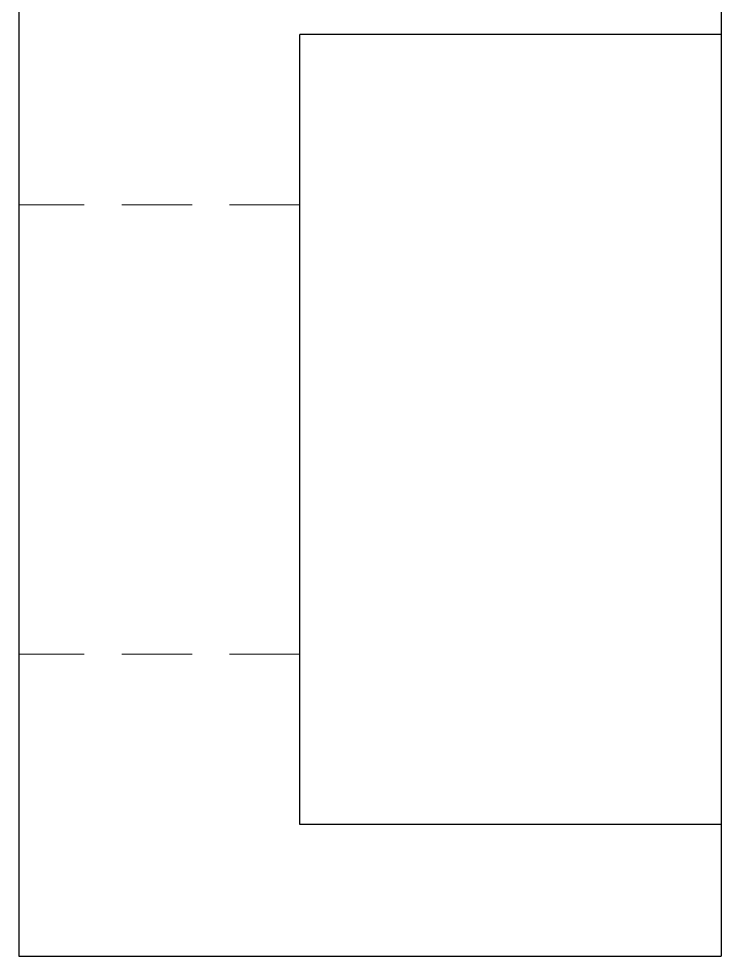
# Paper-space layout '01_三视图' of a CAD drawing. Header units: millimetres. Extents: x 8 to 452, y 8 to 289.
# Drawn here: x 141.76 to 156.76, y 62 to 82.02 of the extents above; entities that cross this region are included whole.
import ezdxf

# ---------------------------------------------------------------- set-up
doc = ezdxf.new("R2010")
doc.units = ezdxf.units.MM
doc.linetypes.add('S45_HIDDEN', pattern=[2.3, 1.5, -0.8])
doc.layers.add('HIDDEN', color=7, linetype='S45_HIDDEN', lineweight=13)
doc.layers.add('VISIBLE', color=7, linetype='CONTINUOUS', lineweight=25)

psp = doc.layouts.new('01_三视图')

# ---------------------------------------------------------------- linework, layer by layer
at = {"layer": 'HIDDEN'}
for points in [[(147.764, 64.813), (147.764, 65.024), (147.764, 65.648), (147.764, 66.653), (147.764, 67.989), (147.764, 69.589), (147.764, 71.372), (147.764, 73.25), (147.764, 75.128), (147.764, 76.911), (147.764, 78.511), (147.764, 79.847), (147.764, 80.852), (147.764, 81.476), (147.764, 81.687)], [(141.764, 73.25), (141.764, 73.787), (141.764, 74.318), (141.764, 74.835), (141.764, 75.333), (141.764, 75.804), (141.764, 76.243), (141.764, 76.644), (141.764, 77.003), (141.764, 77.314), (141.764, 77.575), (141.764, 77.781), (141.764, 77.93), (141.764, 78.02), (141.764, 78.05)], [(141.764, 78.05), (141.764, 77.93), (141.764, 77.575), (141.764, 77.003), (141.764, 76.243), (141.764, 75.333), (141.764, 74.318), (141.764, 73.25), (141.764, 72.182), (141.764, 71.167), (141.764, 70.257), (141.764, 69.497), (141.764, 68.925), (141.764, 68.57), (141.764, 68.45)], [(147.764, 78.05), (141.764, 78.05)], [(147.764, 68.45), (147.764, 68.57), (147.764, 68.925), (147.764, 69.497), (147.764, 70.257), (147.764, 71.167), (147.764, 72.182), (147.764, 73.25), (147.764, 74.318), (147.764, 75.333), (147.764, 76.243), (147.764, 77.003), (147.764, 77.575), (147.764, 77.93), (147.764, 78.05)], [(147.764, 78.05), (147.764, 78.02), (147.764, 77.93), (147.764, 77.781), (147.764, 77.575), (147.764, 77.314), (147.764, 77.003), (147.764, 76.644), (147.764, 76.243), (147.764, 75.804), (147.764, 75.333), (147.764, 74.835), (147.764, 74.318), (147.764, 73.787), (147.764, 73.25)], [(141.764, 68.45), (141.764, 68.48), (141.764, 68.57), (141.764, 68.719), (141.764, 68.925), (141.764, 69.186), (141.764, 69.497), (141.764, 69.856), (141.764, 70.257), (141.764, 70.696), (141.764, 71.167), (141.764, 71.665), (141.764, 72.182), (141.764, 72.713), (141.764, 73.25)], [(147.764, 73.25), (147.764, 72.713), (147.764, 72.182), (147.764, 71.665), (147.764, 71.167), (147.764, 70.696), (147.764, 70.257), (147.764, 69.856), (147.764, 69.497), (147.764, 69.186), (147.764, 68.925), (147.764, 68.719), (147.764, 68.57), (147.764, 68.48), (147.764, 68.45)], [(147.764, 68.45), (141.764, 68.45)]]:
    psp.add_lwpolyline(points, dxfattribs=at)
at = {"layer": 'VISIBLE'}
for points in [[(141.764, 122), (141.764, 62)], [(156.764, 102.312), (156.764, 81.687)], [(156.764, 81.687), (147.764, 81.687)], [(147.764, 64.813), (147.764, 81.687)], [(156.764, 81.687), (156.764, 81.476), (156.764, 80.852), (156.764, 79.847), (156.764, 78.511), (156.764, 76.911), (156.764, 75.128), (156.764, 73.25), (156.764, 71.372), (156.764, 69.589), (156.764, 67.989), (156.764, 66.653), (156.764, 65.648), (156.764, 65.024), (156.764, 64.813)], [(156.764, 64.813), (147.764, 64.813)], [(156.764, 64.813), (156.764, 62)], [(141.764, 62), (156.764, 62)]]:
    psp.add_lwpolyline(points, dxfattribs=at)

doc.saveas('drawing.dxf')
